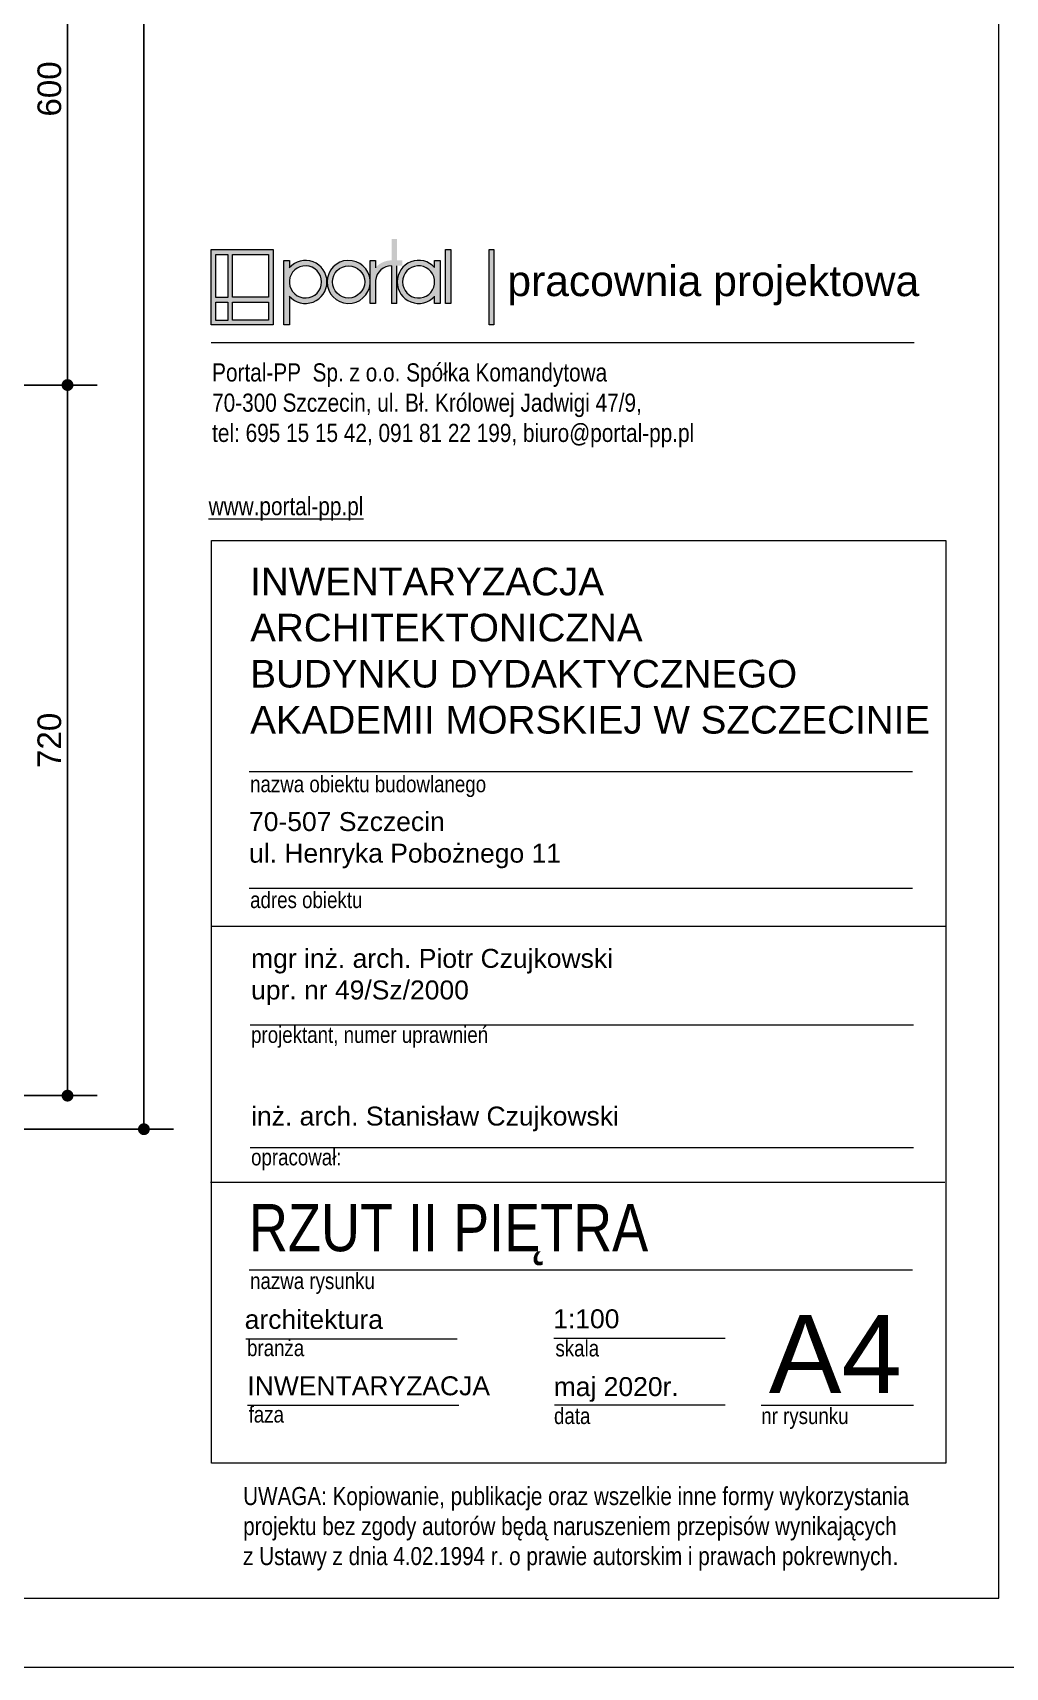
# Model space of a CAD drawing. Header units: millimetres. Extents: x 54 to 8480, y -22812 to 17434.
# Drawn here: x 5963 to 6948, y -4361 to -2704 of the extents above; entities that cross this region are included whole.
import ezdxf

# ---------------------------------------------------------------- set-up
doc = ezdxf.new("R2010")
doc.units = ezdxf.units.MM
for name, color, linetype, lineweight in [('PLATFORMA', 7, 'Continuous', 0), ('tabelki', 151, 'Continuous', 0), ('wymiary', 150, 'Continuous', 0)]:
    doc.layers.add(name, color=color, linetype=linetype, lineweight=lineweight)
doc.styles.add('arial narrow', font='ARIALN.TTF', dxfattribs={"height": 15})
doc.styles.get("Standard").update_dxf_attribs({"font": 'arial.ttf'})
doc.dimstyles.new('ISO-25', dxfattribs={"dimtxt": 24, "dimasz": 12, "dimexe": 30, "dimexo": 30, "dimgap": 6, "dimtad": 1, "dimdec": 0, "dimtxsty": 'Standard', "dimblk": 'DOT', "dimcen": 2.5, "dimadec": 0, "dimazin": 0, "dimtfac": 1, "dimtdec": 0, "dimtmove": 0, "dimatfit": 3, "dimldrblk": 'DOT', "dimfxl": 1, "dimarcsym": 0})

# ---------------------------------------------------------------- blocks, each defined once
blk = doc.blocks.new('_Dot')
at = {"color": 0, "linetype": 'ByBlock', "lineweight": -2}
blk.add_line((-0.5, 0), (-1, 0), dxfattribs=at)
at = {"color": 0, "linetype": 'ByBlock', "lineweight": 0, "const_width": 0.5}
blk.add_lwpolyline([(-0.25, 0, 1), (0.25, 0, 1)], format="xyb", close=True, dxfattribs=at)
blk = doc.blocks.new('*D128')
at = {"layer": 'Defpoints', "color": 0, "linetype": 'Continuous', "lineweight": 0}
for p in [(5912.6, -3061.3), (5998, -3061.3), (5912.6, -3781.3)]:
    blk.add_point(p, dxfattribs=at)
at = {"layer": 'wymiary', "color": 0, "linetype": 'Continuous', "lineweight": -2}
for p, q in [((5942.6, -3061.3), (6028, -3061.3)), ((5998, -3769.3), (5998, -3073.3)), ((5942.6, -3781.3), (6028, -3781.3))]:
    blk.add_line(p, q, dxfattribs=at)
at = {"layer": 'wymiary', "color": 0, "linetype": 'Continuous', "lineweight": -2, "xscale": 12, "yscale": 12, "zscale": 12}
for p, rotation in [((5998, -3061.3), 90), ((5998, -3781.3), 270)]:
    blk.add_blockref('_Dot', p, dxfattribs=dict(at, rotation=rotation))
at = {"layer": 'wymiary', "color": 0, "linetype": 'Continuous', "lineweight": 0, "insert": (5979.7, -3421.3), "char_height": 24, "attachment_point": 5, "rotation": 90}
blk.add_mtext('720', dxfattribs=at)
blk = doc.blocks.new('*D129')
at = {"layer": 'Defpoints', "color": 0, "linetype": 'Continuous', "lineweight": 0}
for p in [(5912.6, -2461.3), (5998, -2461.3), (5912.6, -3061.3)]:
    blk.add_point(p, dxfattribs=at)
at = {"layer": 'wymiary', "color": 0, "linetype": 'Continuous', "lineweight": -2}
for p, q in [((5942.6, -2461.3), (6028, -2461.3)), ((5998, -3049.3), (5998, -2473.3)), ((5942.6, -3061.3), (6028, -3061.3))]:
    blk.add_line(p, q, dxfattribs=at)
at = {"layer": 'wymiary', "color": 0, "linetype": 'Continuous', "lineweight": -2, "xscale": 12, "yscale": 12, "zscale": 12}
for p, rotation in [((5998, -2461.3), 90), ((5998, -3061.3), 270)]:
    blk.add_blockref('_Dot', p, dxfattribs=dict(at, rotation=rotation))
at = {"layer": 'wymiary', "color": 0, "linetype": 'Continuous', "lineweight": 0, "insert": (5979.7, -2761.3), "char_height": 24, "attachment_point": 5, "rotation": 90}
blk.add_mtext('600', dxfattribs=at)
blk = doc.blocks.new('*D140')
at = {"layer": 'Defpoints', "color": 0, "linetype": 'Continuous', "lineweight": 0}
for p in [(5743.6, -1107.3), (6075.4, -1107.3), (5743.6, -3815.3)]:
    blk.add_point(p, dxfattribs=at)
at = {"layer": 'wymiary', "color": 0, "linetype": 'Continuous', "lineweight": -2}
for p, q in [((5773.6, -1107.3), (6105.4, -1107.3)), ((6075.4, -3803.3), (6075.4, -1119.3)), ((5773.6, -3815.3), (6105.4, -3815.3))]:
    blk.add_line(p, q, dxfattribs=at)
at = {"layer": 'wymiary', "color": 0, "linetype": 'Continuous', "lineweight": -2, "xscale": 12, "yscale": 12, "zscale": 12}
for p, rotation in [((6075.4, -1107.3), 90), ((6075.4, -3815.3), 270)]:
    blk.add_blockref('_Dot', p, dxfattribs=dict(at, rotation=rotation))
at = {"layer": 'wymiary', "color": 0, "linetype": 'Continuous', "lineweight": 0, "insert": (6057.1, -2461.3), "char_height": 24, "attachment_point": 5, "rotation": 90}
blk.add_mtext('2708', dxfattribs=at)

msp = doc.modelspace()

# ---------------------------------------------------------------- hatches: boundary and pattern name
at = {"layer": 'tabelki', "linetype": 'Continuous', "lineweight": 0}
h = msp.add_hatch(color=7, dxfattribs=at)
h.paths.add_polyline_path([(6206.4, -2924.1), (6143.7, -2924.1), (6143.7, -3000.4), (6206.4, -3000.4)])
h.paths.add_polyline_path([(6201.6, -2977.3), (6201.6, -2995.6), (6165.3, -2995.6), (6165.3, -2977.3)], flags=16)
h.paths.add_polyline_path([(6165.3, -2972.4), (6165.3, -2928.9), (6201.6, -2928.9), (6201.6, -2972.4)], flags=16)
h.paths.add_polyline_path([(6160.5, -2977.3), (6160.5, -2995.6), (6148.5, -2995.6), (6148.5, -2977.3)], flags=16)
h.paths.add_polyline_path([(6160.5, -2972.4), (6148.5, -2972.4), (6148.5, -2928.9), (6160.5, -2928.9)], flags=16)
h.paths.add_polyline_path([(6222.8, -2971.2, 2.649257), (6222.8, -2942.4), (6222.8, -2935), (6217.3, -2935), (6217.3, -3000.4), (6222.8, -3000.4)])
h.paths.add_polyline_path([(6222.8, -2957.9, 28.870743), (6222.8, -2955.7)], flags=16)
h.paths.add_polyline_path([(6304.6, -2958.4), (6304.6, -2955.2, 27.081887)])
h.paths.add_polyline_path([(6266.5, -2956.8, -1), (6299.2, -2956.8, -1)], flags=16)
h.paths.add_polyline_path([(6326.4, -2940.5), (6326.4, -2978.6), (6331.8, -2978.6), (6331.8, -2940.5), (6337.3, -2940.5), (6337.3, -2935), (6331.8, -2935), (6331.8, -2913.2), (6326.4, -2913.2), (6326.4, -2935, 0.215507), (6310, -2942.4), (6310, -2935), (6304.6, -2935), (6304.6, -2978.6), (6310, -2978.6), (6310, -2955.3, -0.388248)])
h.paths.add_polyline_path([(6370, -2971.4), (6370, -2978.6), (6375.5, -2978.6), (6375.5, -2935), (6370, -2935), (6370, -2942.2, 2.599688)])
h.paths.add_polyline_path([(6370, -2954.5), (6370, -2959.1, -13.959982)], flags=16)
h.paths.add_polyline_path([(6386.4, -2924.1), (6380.9, -2924.1), (6380.9, -2978.6), (6386.4, -2978.6)])
h.paths.add_polyline_path([(6429.9, -2924.1), (6425.1, -2924.1), (6425.1, -3000.4), (6429.9, -3000.4)])

# ---------------------------------------------------------------- linework, layer by layer
at = {"layer": 'PLATFORMA', "color": 7, "lineweight": 0}
for points in [[(917.8, -4360.5), (7011.6, -4360.5), (7011.6, -625.5), (917.8, -625.5)], [(1301.6, -4290.5), (6941.6, -4290.5), (6941.6, -695.5), (1301.6, -695.5)]]:
    msp.add_lwpolyline(points, close=True, dxfattribs=at)
at = {"layer": 'tabelki', "color": 7, "lineweight": 0}
for p, q in [((6326.4, -2940.5), (6326.4, -2978.6)), ((6331.8, -2978.6), (6331.8, -2940.5)), ((6331.8, -2978.6), (6326.4, -2978.6))]:
    msp.add_line(p, q, dxfattribs=at)
at = {"layer": 'tabelki', "color": 7, "linetype": 'Continuous', "lineweight": 0}
for p, q in [((6143.7, -3018.1), (6855.7, -3018.1)), ((6143.9, -3218.8), (6887.8, -3218.8)), ((6143.9, -4153.8), (6143.9, -3218.8)), ((6887.8, -3218.8), (6887.8, -4153.8)), ((6887.8, -3366.4), (6887.8, -4153.8)), ((6181.9, -3452.8), (6854.2, -3452.8)), ((6181.9, -3571.2), (6854.2, -3571.2)), ((6143.9, -3609.7), (6887.8, -3609.7)), ((6182.9, -3709.7), (6855.2, -3709.7)), ((6182.9, -3833.8), (6855.2, -3833.8)), ((6142.9, -3869), (6886.8, -3869)), ((6181.9, -3957.9), (6854.2, -3957.9)), ((6178.8, -4027.7), (6392.9, -4027.7)), ((6490.8, -4027.1), (6664.2, -4027.1)), ((6180.4, -4095), (6394.5, -4095)), ((6491.3, -4094.5), (6664.2, -4094.5)), ((6700.9, -4095), (6855.2, -4095)), ((6887.8, -4153.8), (6143.9, -4153.8)), ((6887.8, -4153.8), (6143.9, -4153.8)), ((6887.8, -4153.8), (6143.9, -4153.8))]:
    msp.add_line(p, q, dxfattribs=at)
at = {"layer": 'tabelki', "color": 7, "lineweight": 0}
for points in [[(6143.7, -2924.1), (6206.4, -2924.1), (6206.4, -3000.4), (6143.7, -3000.4)], [(6148.4, -2929.1), (6160.4, -2929.1), (6160.4, -2972.6), (6148.4, -2972.6)], [(6165.3, -2928.9), (6201.6, -2928.9), (6201.6, -2972.4), (6165.3, -2972.4)], [(6380.9, -2924.1), (6386.4, -2924.1), (6386.4, -2978.6), (6380.9, -2978.6)], [(6148.4, -2977.4), (6160.4, -2977.4), (6160.4, -2995.8), (6148.4, -2995.8)], [(6165.3, -2977.3), (6201.6, -2977.3), (6201.6, -2995.6), (6165.3, -2995.6)]]:
    msp.add_lwpolyline(points, close=True, dxfattribs=at)
at = {"layer": 'tabelki', "color": 7, "linetype": 'Continuous', "lineweight": 0}
msp.add_lwpolyline([(6425.1, -2924.1), (6429.9, -2924.1), (6429.9, -3000.4), (6425.1, -3000.4)], close=True, dxfattribs=at)
at = {"layer": 'tabelki', "color": 7, "lineweight": 0}
for points in [[(6222.8, -2971.2), (6222.8, -3000.4), (6217.3, -3000.4), (6217.3, -2935), (6222.8, -2935), (6222.8, -2942.4)], [(6310, -2955.3), (6310, -2978.6), (6304.6, -2978.6), (6304.6, -2935), (6310, -2935), (6310, -2942.4)], [(6370, -2942.2), (6370, -2935), (6375.5, -2935), (6375.5, -2978.6), (6370, -2978.6), (6370, -2971.4)], [(6222.8, -2955.7), (6222.8, -2957.9)], [(6370, -2959.1), (6370, -2954.5)]]:
    msp.add_lwpolyline(points, dxfattribs=at)
msp.add_circle((6282.8, -2956.8), 16.3, dxfattribs=at)
for centre, radius, start, end in [((6239.1, -2956.8), 21.8, 221.3595, 138.6405), ((6239.1, -2956.8), 16.3, 183.9675, 176.0325), ((6282.8, -2956.8), 21.8, 4.2294, 355.7706), ((6326.3, -2956.8), 16.3, 89.6988, 174.5731), ((6353.8, -2956.8), 21.8, 42.0796, 317.9204), ((6353.8, -2956.8), 16.3, 8.1946, 351.8054)]:
    msp.add_arc(centre, radius, start, end, dxfattribs=at)

# ---------------------------------------------------------------- texts
at = {"layer": 'tabelki', "color": 7, "lineweight": 0, "ltscale": 100}
for s, insert, char_height, width, attachment_point in [('{\\fArial|b0|i0|c238|p34;\\H2.694x;\\Q0;\\W1;pracownia projektowa}', (6652.3, -2960.4), 11.464, 583.319, 5), ('{\\fArial Narrow|b0|i0|c238|p34;\\H2.105x;RZUT II PIĘTRA}', (6181.9, -3953.4), 22.701, 880.897, 7), ('{\\H1.579x;A4}', (6776, -4003.6), 49.923, 276.754, 2)]:
    msp.add_mtext(s, dxfattribs=dict(at, insert=insert, char_height=char_height, width=width, attachment_point=attachment_point))
at = {"layer": 'tabelki', "color": 7, "lineweight": 0, "ltscale": 100, "attachment_point": 1, "style": 'arial narrow'}
for s, insert, char_height, width in [('Portal-PP  Sp. z o.o. Spółka Komandytowa \\P70-300 Szczecin, ul. Bł. Królowej Jadwigi 47/9, \\Ptel: 695 15 15 42, 091 81 22 199, biuro@portal-pp.pl', (6144.5, -3039.3), 18.381, 743.265), ('{\\Lwww.portal-pp.pl}', (6141, -3174.8), 18.381, 746.786), ('\\pxi0.043631;{\\fArial|b0|i0|c238|p34;INWENTARYZACJA \\PARCHITEKTONICZNA\\PBUDYNKU DYDAKTYCZNEGO\\PAKADEMII MORSKIEJ W SZCZECINIE}', (6181.9, -3246.4), 28, 849.854), ('nazwa obiektu budowlanego', (6183, -3457.3), 16.543, 671.18), ('{\\fArial|b0|i0|c238|p34;70-507 Szczecin \\Pul. Henryka Pobożnego 11}', (6181.9, -3494), 19.202, 672.271), ('adres obiektu', (6183, -3574.7), 16.543, 671.18), ('{\\fArial|b0|i0|c0|p34;mgr inż. arch. Piotr Czujkowski \\Pupr. nr 49/Sz/2000}', (6184, -3632.6), 19.202, 671.164), ('projektant, numer uprawnień', (6184, -3711.3), 16.543, 671.18), ('{\\fArial|b0|i0|c0|p34;inż. arch. \\fArial|b0|i0|c238|p34;Stanisław\\fArial|b0|i0|c0|p34; Czujkowski }', (6184, -3792.4), 19.202, 671.164), ('opracował:', (6184, -3835.4), 16.54, 671.18), ('nazwa rysunku', (6183, -3960.7), 16.543, 671.18), ('{\\fArial|b0|i0|c0|p34;architektura}', (6177.5, -3998.4), 19.202, 193.796), ('{\\fArial|b0|i0|c0|p34;1:100}', (6490.1, -3997.8), 19.202, 193.796), ('branża', (6179.9, -4028.7), 16.54, 193.796), ('{\\fArial Narrow|b0|i0|c238|p34;skala}', (6492.4, -4029), 16.543, 95.837), ('{\\fArial|b0|i0|c238|p34;INWENTARYZACJA}', (6180.2, -4065.7), 19.202, 193.796), ('{\\fArial|b0|i0|c238|p34;maj\\fArial|b0|i0|c0|p34; 20\\fArial|b0|i0|c238|p34;20\\fArial|b0|i0|c0|p34;r.}', (6490.6, -4066.5), 19.202, 348.144), ('faza', (6181.5, -4096), 16.54, 193.796), ('{\\fArial Narrow|b0|i0|c238|p34;data}', (6490.9, -4097.5), 16.543, 205.795), ('nr rysunku', (6700.9, -4097.5), 16.54, 205.795)]:
    msp.add_mtext(s, dxfattribs=dict(at, insert=insert, char_height=char_height, width=width))
at = {"layer": 'tabelki', "color": 7, "lineweight": 0, "insert": (6176, -4177.9), "char_height": 18.2419, "width": 699.066, "attachment_point": 1, "style": 'arial narrow'}
msp.add_mtext('UWAGA: Kopiowanie, publikacje oraz wszelkie inne formy wykorzystania projektu bez zgody autorów będą naruszeniem przepisów wynikających \\Pz Ustawy z dnia 4.02.1994 r. o prawie autorskim i prawach pokrewnych{\\fArial|b0|i0|c238|p34;.}', dxfattribs=at)

# ---------------------------------------------------------------- dimensions: what is measured, and where the dimension line sits
at = {"layer": 'wymiary', "linetype": 'Continuous', "lineweight": 0}
for base, p1, p2, picture, middle in [((6075.4, -1107.3), (5743.6, -3815.3), (5743.6, -1107.3), '*D140', (6057.1, -2461.3)), ((5998, -3061.3), (5912.6, -3781.3), (5912.6, -3061.3), '*D128', (5979.7, -3421.3))]:
    dim = msp.add_linear_dim(base=base, p1=p1, p2=p2, angle=90, dimstyle='ISO-25', dxfattribs=at)
    dim.commit()
    dim.dimension.update_dxf_attribs({"geometry": picture, "text_midpoint": middle})
dim = msp.add_linear_dim(base=(5998, -2461.3), p1=(5912.6, -3061.3), p2=(5912.6, -2461.3), angle=90, dimstyle='ISO-25', override={"dimtmove": 1}, dxfattribs=at)
dim.commit()
dim.dimension.update_dxf_attribs({"geometry": '*D129', "text_midpoint": (5979.7, -2761.3)})

doc.saveas('drawing.dxf')
